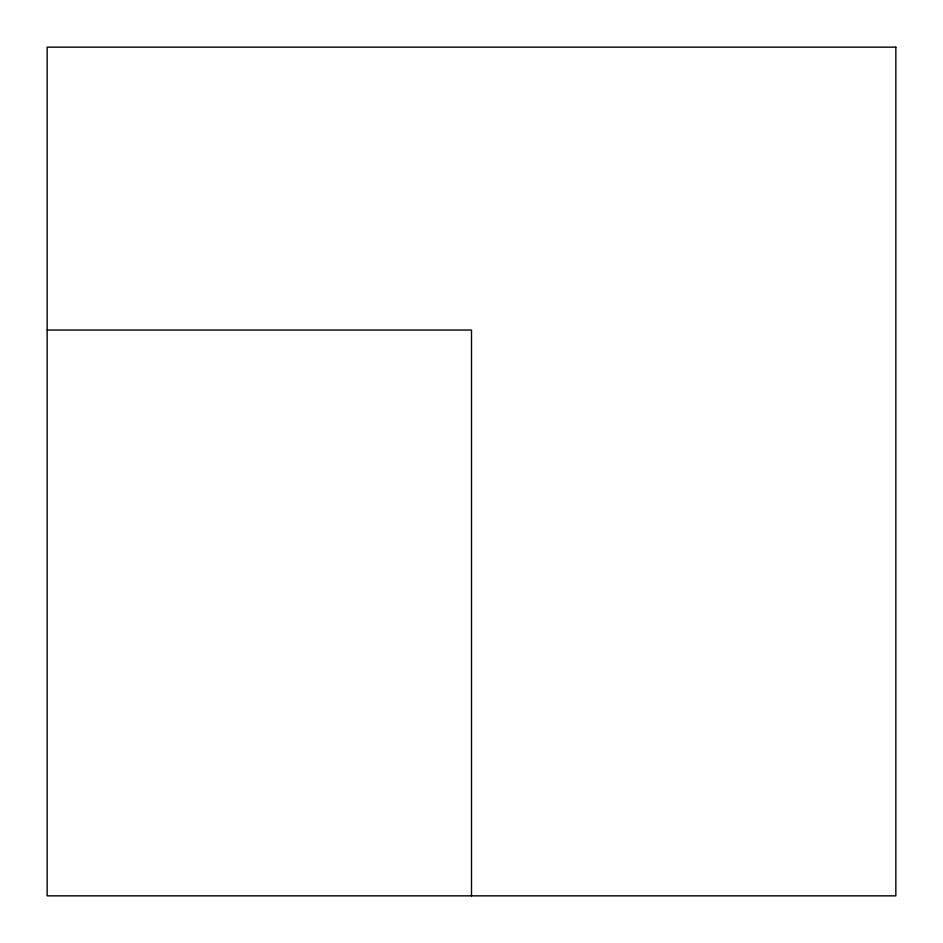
<?xml version="1.0" encoding="UTF-8"?>
<svg xmlns="http://www.w3.org/2000/svg" width="943" height="943" viewBox="0 0 943 943"><rect width="100%" height="100%" fill="white"/><g stroke="black" fill="none" stroke-linecap="round" stroke-linejoin="round"><path stroke-width="1.41" d="M47.15 330.05L471.5 330.05L471.5 895.85M895.85 47.15L47.15 47.15L47.15 895.85L895.85 895.85L895.85 47.15"/></g></svg>
